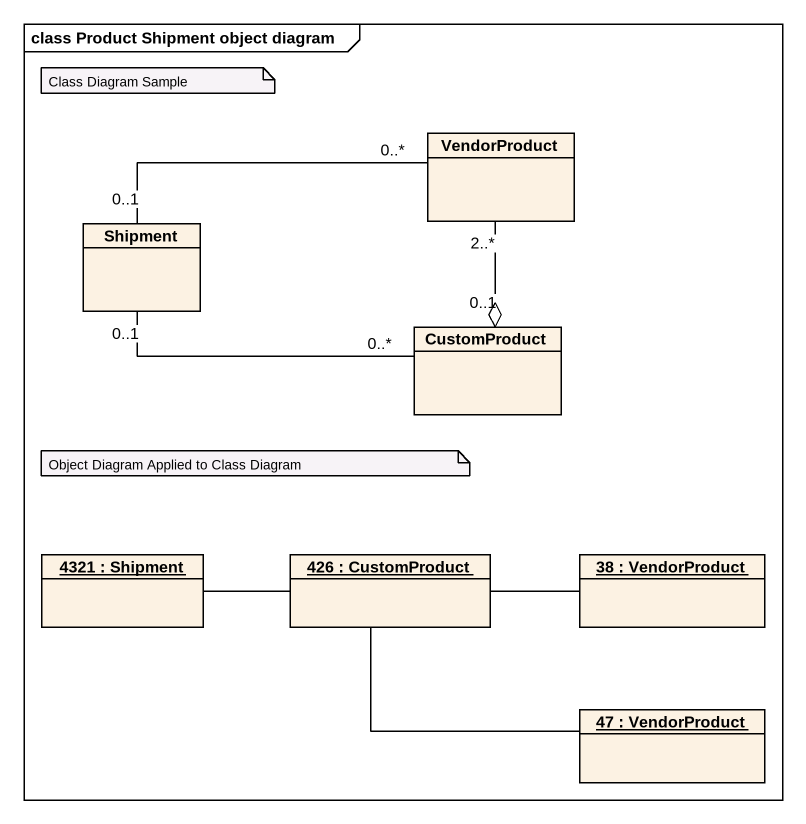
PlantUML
@startuml
mainframe class Product Shipment object diagram
hide circle
hide empty members
class VendorProduct
class Shipment
class CustomProduct
object "4321 : Shipment" as o4321
object "426 : CustomProduct" as o426
object "38 : VendorProduct" as o38
object "47 : VendorProduct" as o47
VendorProduct "0..*" -left- "0..1" Shipment
VendorProduct "2..*" --o "0..1" CustomProduct
CustomProduct "0..*" -left- "0..1" Shipment
o4321 -right- o426
o426 -right- o38
o426 -right- o47
note as N1
  Class Diagram Sample
end note
note as N2
  Object Diagram Applied to Class Diagram
end note
@enduml
